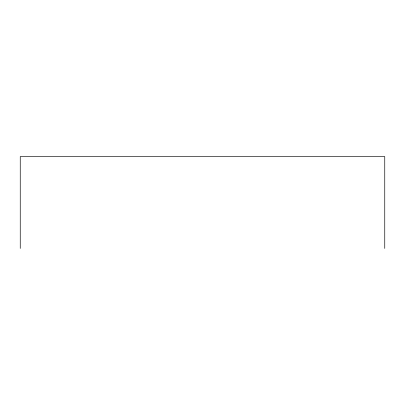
<?xml version="1.0" encoding="UTF-8"?>
<svg xmlns="http://www.w3.org/2000/svg" width="405" height="405" viewBox="0 0 405 405"><rect width="100%" height="100%" fill="white"/><g stroke="black" fill="none" stroke-linecap="round" stroke-linejoin="round"><path stroke-width="0.61" d="M384.75 248.427L384.75 156.573L20.25 156.573L20.25 248.427"/></g></svg>
